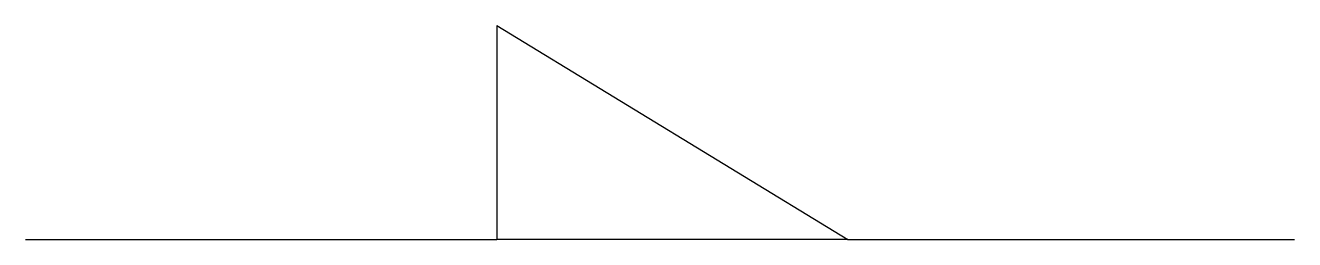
# Model space of a CAD drawing. Header units: metres. Extents: x -20300.7 to -20275.8, y -11707.6 to -11703.5.
import ezdxf

# ---------------------------------------------------------------- set-up
doc = ezdxf.new("R2010")
doc.units = ezdxf.units.M
doc.layers.add('1', color=7, linetype='Continuous')

msp = doc.modelspace()

# ---------------------------------------------------------------- linework, layer by layer
at = {"layer": '1'}
for p, q in [((-20291.44, -11703.45), (-20284.57, -11707.64)), ((-20291.44, -11703.45), (-20291.44, -11707.64)), ((-20300.66, -11707.64), (-20291.44, -11707.64)), ((-20284.57, -11707.64), (-20291.44, -11707.64)), ((-20284.57, -11707.64), (-20275.83, -11707.64))]:
    msp.add_line(p, q, dxfattribs=at)

doc.saveas('drawing.dxf')
